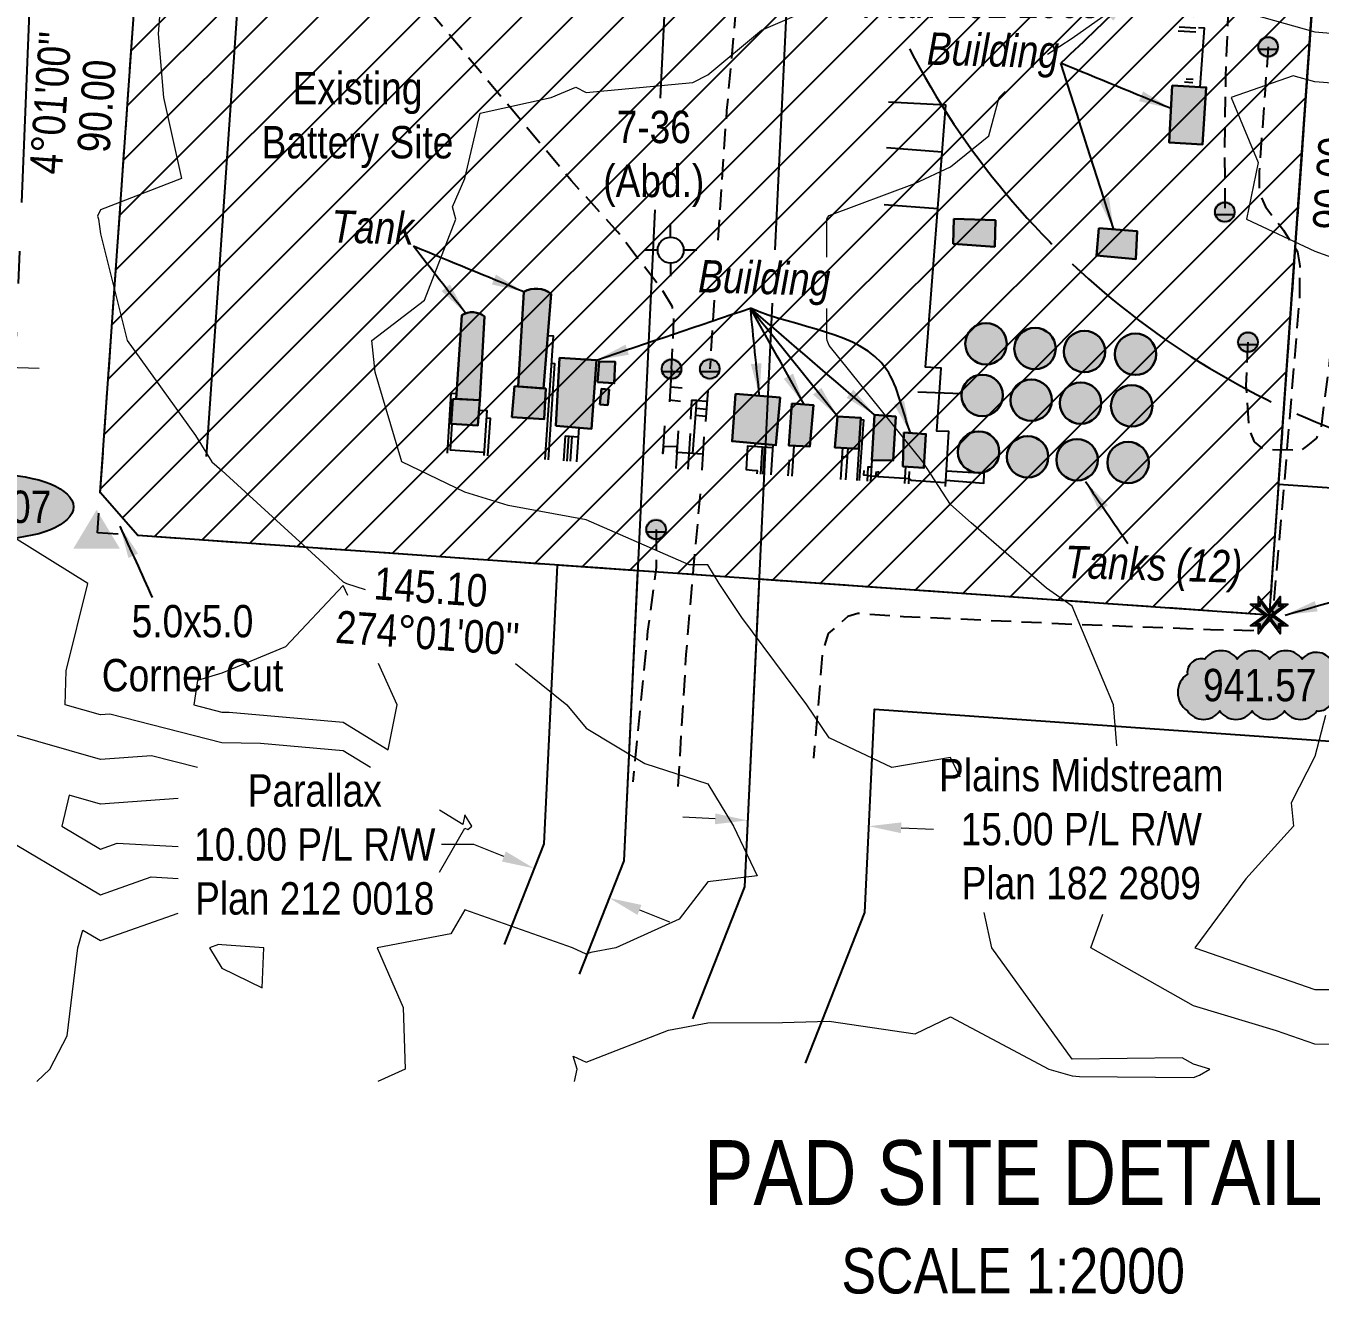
# Model space of a CAD drawing. Extents: x 302350 to 304876, y 5808283 to 5811113.
# Drawn here: x 303773.3 to 304172.9, y 5808593.2 to 5808984.8 of the extents above; entities that cross this region are included whole.
import ezdxf
from ezdxf.enums import TextEntityAlignment as Align

# ---------------------------------------------------------------- set-up
doc = ezdxf.new("R2010")
doc.units = 0
doc.header["$LTSCALE"] = 5
doc.header["$PDMODE"] = 34
doc.header["$PDSIZE"] = 0.03
for name, pattern in [('foc-ACCESSROAD', [3.75, 2.5, -1.25]), ('foc-BUFFER', [16.75, 15, -1.75]), ('foc-QUARTERLINE', [33, 25, -3, 2, -3]), ('UG_PIPE', [1.875, 1.25, -0.625])]:
    doc.linetypes.add(name, pattern=pattern)
doc.layers.get('Defpoints').update_dxf_attribs({"color": 9})
for name, color, linetype, true_color in [('AS-PIPE-AG', 7, 'Continuous', 0x7d00fa), ('AS-STRUCTURE-H', 7, 'Continuous', 0xa8a8a8), ('AS-STRUCTURE-T', 7, 'Continuous', 0x454545), ('P-PROPOSED-EXISTING-H', 7, 'Continuous', 0xffeebd)]:
    doc.layers.add(name, color=color, linetype=linetype, true_color=true_color)
for name, color, linetype in [('AS-PIPE-UG', 44, 'UG_PIPE'), ('AS-SYMBOL', 7, 'Continuous'), ('AUX-BUFFER', 7, 'foc-BUFFER'), ('C-RW', 13, 'Continuous'), ('C-WS', 13, 'foc-ACCESSROAD'), ('C-WS-S', 8, 'Continuous'), ('DETAIL-T', 7, 'Continuous'), ('F-RW', 190, 'Continuous'), ('F-WS-S', 8, 'Continuous'), ('L-AREAREQUIRED', 7, 'Continuous'), ('L-BD', 7, 'Continuous'), ('L-MON', 1, 'Continuous'), ('L-MON-T', 1, 'Continuous'), ('L-QSEC', 8, 'foc-QUARTERLINE'), ('L-TITLEDB-T', 4, 'Continuous'), ('P-ELEVATION', 7, 'Continuous'), ('P-PROPOSED', 10, 'Continuous')]:
    doc.layers.add(name, color=color, linetype=linetype)
for name, color, linetype, lineweight, true_color in [('AS-STRUCTURE', 7, 'Continuous', 30, 0x595959), ('C-TOPO-MAJR', 7, 'Continuous', 15, 0xd3aa5f), ('C-TOPO-MINR', 7, 'Continuous', 13, 0xe9d5af)]:
    doc.layers.add(name, color=color, linetype=linetype, lineweight=lineweight, true_color=true_color)
doc.layers.add('C-RW-T', color=13, linetype='Continuous', lineweight=9)
doc.layers.add('F-RW-T', color=190, linetype='Continuous', lineweight=9)
doc.styles.add('80', font='ARIALN.TTF', dxfattribs={"height": 10})
doc.styles.add('80CG', font='ARIALN.TTF', dxfattribs={"height": 10})
doc.styles.add('80L', font='ARIALN.TTF', dxfattribs={"height": 10})
doc.dimstyles.new('Compass 5 000', dxfattribs={"dimscale": 5, "dimtxt": 9, "dimasz": 2, "dimexe": 0.2, "dimexo": 0.0625, "dimgap": 0.5, "dimtad": 0, "dimtih": 1, "dimtoh": 1, "dimzin": 0, "dimdsep": 46, "dimtxsty": '80CG', "dimcen": 0.1, "dimse1": 1, "dimse2": 1, "dimclrd": 256, "dimclrt": 256, "dimaunit": 1, "dimadec": 4, "dimazin": 0, "dimtfac": 0.06, "dimtofl": 0, "dimtmove": 0, "dimatfit": 1, "dimfxl": 0.2, "dimtolj": 1, "dimtzin": 0, "dimlwd": -1, "dimarcsym": 0})

# ---------------------------------------------------------------- blocks, each defined once
blk = doc.blocks.new('STRIA')
blk.add_hatch(color=255).paths.add_polyline_path([(-0.0414550714867801, 1.521379340009161), (-1.474693147280959, -0.867350786313807), (1.391783004306489, -0.867350786313807)])
blk = doc.blocks.new('STRIAA')
blk.add_blockref('STRIA', (0, 0))
blk = doc.blocks.new('STRIB')
at = {"color": 1}
blk.add_solid([(-1.121455071486707, -0.6673507863138184), (-0.0414550714867801, 1.132649213686192), (1.038544928513147, -0.6673507863138184)], dxfattribs=at)
blk = doc.blocks.new('STRIBB')
blk.add_blockref('STRIB', (0, 0))
blk = doc.blocks.new('STRICC')
for name in ['STRIAA', 'STRIBB']:
    blk.add_blockref(name, (0, 0))
blk = doc.blocks.new('fdspike')
blk.add_blockref('STRICC', (0, 0))
blk = doc.blocks.new('TEMP')
h = blk.add_hatch(color=255)
h.dxf.hatch_style = 1
h.paths.add_polyline_path([(-5.274161e-10, 0.2514284397220763), (-0.6656854269836912, 1.152061669657268), (-0.6656854269836914, 0.6656854303339061), (-1.152061663105632, 0.6656854303339061), (-0.2514284404497629, 5.273253e-10), (-1.152061661774314, -0.665685419564579), (-0.6656854224511335, -0.6656854195645793), (-0.6656854224511335, -1.152061655686338), (-5.273251e-10, -0.2514284436956587), (0.6656854183820542, -1.152061663420681), (0.6656854183820542, -0.6656854208922597), (1.152061656810019, -0.6656854053035205), (0.2514284429676993, 5.273253e-10), (1.152061671303363, 0.6656854258011663), (0.6656854287749412, 0.6656854258011663), (0.6656854131859291, 1.15206166422904)])
h.paths.add_polyline_path([(0.5656854229146121, 0.8485281473411305), (0.5656854319800914, 0.5656854258011663), (0.8485281444547581, 0.5656854258011663), (0.0831890339399251, 0), (0.8485281399220186, -0.5656854150320215), (0.5656854183820542, -0.5656854240973189), (0.5656854183820542, -0.8485281365719859), (0, -0.08318903609469999), (-0.5656854224511337, -0.8485281320390644), (-0.5656854224511337, -0.5656854195645792), (-0.8485281349258001, -0.5656854195645794), (-0.0831890328488955, 0), (-0.8485281394583584, 0.5656854303339058), (-0.5656854269836913, 0.5656854303339061), (-0.5656854269836913, 0.8485281428085727), (0, 0.0831890306941206)], flags=16)
h = blk.add_hatch(color=1)
h.dxf.hatch_style = 1
h.paths.add_polyline_path([(0, 0.0831890306941205), (-0.5656854269836911, 0.8485281428085727), (-0.5656854269836912, 0.5656854303339061), (-0.8485281394583578, 0.5656854303339061), (-0.0831890328488953, -1e-16), (-0.8485281349258001, -0.5656854195645793), (-0.5656854224511337, -0.5656854195645793), (-0.5656854224511337, -0.848528132039064), (0, -0.08318903609469999), (0.5656854183820542, -0.8485281365719856), (0.5656854183820542, -0.5656854240973191), (0.8485281399220184, -0.5656854150320213), (0.0831890339399251, -1e-16), (0.8485281444547581, 0.5656854258011663), (0.5656854319800914, 0.5656854258011663), (0.5656854229146121, 0.8485281473411308)])
at = {"color": 1}
for p, q in [((-0.0831890328488953, 0), (0.0831890339399252, 0)), ((0, 0.0831890306941205), (0, -0.08318903609469999))]:
    blk.add_line(p, q, dxfattribs=at)
at = {"color": 255, "flags": 128}
blk.add_lwpolyline([(-0.251428440449763, 5.27325e-10), (-1.152061663105632, 0.6656854303339061), (-0.6656854269836914, 0.6656854303339061), (-0.6656854269836914, 1.152061669657268), (-5.274159999999999e-10, 0.2514284397220763), (0.6656854131859291, 1.15206166422904), (0.6656854287749412, 0.6656854258011663), (1.152061671303363, 0.6656854258011663), (0.2514284429676991, 5.27325e-10), (1.152061656810019, -0.6656854053035204), (0.6656854183820542, -0.6656854208922596), (0.6656854183820542, -1.152061663420681), (-5.27325e-10, -0.2514284436956586), (-0.6656854224511335, -1.152061655686338), (-0.6656854224511335, -0.6656854195645793), (-1.152061661774314, -0.6656854195645793)], close=True, dxfattribs=at)
at = {"color": 1, "flags": 128}
blk.add_lwpolyline([(-0.0831890328488953, 0), (-0.8485281394583578, 0.5656854303339061), (-0.5656854269836913, 0.5656854303339061), (-0.5656854269836913, 0.8485281428085727), (0, 0.0831890306941205), (0.5656854229146121, 0.8485281473411305), (0.5656854319800914, 0.5656854258011663), (0.8485281444547581, 0.5656854258011663), (0.0831890339399252, 0), (0.8485281399220184, -0.5656854150320214), (0.5656854183820542, -0.5656854240973189), (0.5656854183820542, -0.8485281365719856), (0, -0.08318903609469999), (-0.5656854224511335, -0.848528132039064), (-0.5656854224511335, -0.5656854195645792), (-0.8485281349258001, -0.5656854195645792)], close=True, dxfattribs=at)
blk = doc.blocks.new('GABD')
for p, q in [((0, 0.8077887898252811), (0, 1.615577579648743)), ((-0.8077887898243716, 0), (-1.615577579648743, 0)), ((1.615577579648743, 0), (0.8077887898243716, 0)), ((0, -0.8077887898252811), (0, -1.615577579648743))]:
    blk.add_line(p, q)
blk.add_circle((0, 0), 0.8)
blk = doc.blocks.new('RISER')
h = blk.add_hatch(color=255)
h.dxf.hatch_style = 1
edge = h.paths.add_edge_path()
edge.add_arc((0, 0), 0.7000000000000001, 0, 360)
blk.add_hatch(color=13).paths.add_polyline_path([(0.5809894393423747, -0.1498374831999172), (-0.5809055220925075, -0.1501624933266612, 0.7745966773228882)])
at = {"color": 13}
blk.add_line((-0.5809055220925075, -0.1501624933266612), (0.5809894393423747, -0.1498374831996898), dxfattribs=at)
blk.add_circle((0, 0), 0.6000000000000001, dxfattribs=at)
blk = doc.blocks.new('*D59')
at = {"layer": 'Defpoints', "color": 0, "transparency": 16777216}
for p in [(303996.0604256237, 5808737.682591785), (304033.5174317256, 5808735.887405477), (304033.6037275305, 5808737.687988778)]:
    blk.add_point(p, dxfattribs=at)
at = {"layer": 'F-RW-T', "transparency": 16777216}
for p, q in [((303986.1581864681, 5808739.961891436), (303976.1696515076, 5808740.440607785)), ((304043.5922624909, 5808737.209272428), (304053.5807974514, 5808736.73055608))]:
    blk.add_line(p, q, dxfattribs=at)
for points in [[(303986.2379725263, 5808741.626647263), (303986.0784004098, 5808738.297135609), (303996.1467214286, 5808739.483175087)], [(304043.6720485492, 5808738.874028255), (304043.5124764327, 5808735.544516602), (304033.6037275305, 5808737.687988778)]]:
    blk.add_solid(points, dxfattribs=at)
at = {"layer": 'F-RW-T', "transparency": 16777216, "insert": (304099.2015341499, 5808736.730556079), "char_height": 10, "attachment_point": 5, "style": '80CG'}
blk.add_mtext('\\A1;Plains Midstream\\P15.00 P/L R/W\\PPlan 182 2809', dxfattribs=at)
blk = doc.blocks.new('*D60')
at = {"layer": 'C-RW-T', "transparency": 16777216}
for p, q in [((303961.6560966739, 5809012.064609817), (303951.6675617134, 5809012.543326166)), ((304019.0901726973, 5809009.31199081), (304029.0787076578, 5809008.83327446))]:
    blk.add_line(p, q, dxfattribs=at)
for points in [[(303961.7358827321, 5809013.729365644), (303961.5763106157, 5809010.39985399), (303971.6446316345, 5809011.585893468)], [(304019.1699587555, 5809010.976746636), (304019.0103866391, 5809007.647234983), (304009.1016377368, 5809009.790707159)]]:
    blk.add_solid(points, dxfattribs=at)
at = {"layer": 'Defpoints', "color": 0, "transparency": 16777216}
for p in [(304009.1016377368, 5809009.790707159), (303970.1647040194, 5808980.706837951), (304007.6217101219, 5808978.911651641)]:
    blk.add_point(p, dxfattribs=at)
at = {"layer": 'C-RW-T', "transparency": 16777216, "insert": (304068.1646558161, 5809008.833274461), "char_height": 10, "attachment_point": 5, "style": '80CG'}
blk.add_mtext('\\A1;Parallax\\P15.00 P/L R/W\\PPlan 192 2005', dxfattribs=at)
blk = doc.blocks.new('*D61')
at = {"layer": 'C-RW-T', "transparency": 16777216}
for p, q in [((303911.6155616806, 5808731.995192686), (303901.6155616809, 5808731.995192686)), ((303920.9194779829, 5808728.329522018), (303911.6155616806, 5808731.995192686)), ((303962.787101343, 5808711.834004016), (303972.0910176453, 5808708.168333349))]:
    blk.add_line(p, q, dxfattribs=at)
for points in [[(303921.5304230943, 5808729.880174736), (303920.3085328715, 5808726.778869301), (303930.2233942852, 5808724.663851351)], [(303963.3980464544, 5808713.384656733), (303962.1761562317, 5808710.283351298), (303953.4831850408, 5808715.499674683)]]:
    blk.add_solid(points, dxfattribs=at)
at = {"layer": 'Defpoints', "color": 0, "transparency": 16777216}
for p in [(303929.9762044479, 5808724.036453594), (303930.2233942852, 5808724.663851351), (303953.235995203, 5808714.872276925)]:
    blk.add_point(p, dxfattribs=at)
at = {"layer": 'C-RW-T', "transparency": 16777216, "insert": (303862.5296135228, 5808731.995192686), "char_height": 10, "attachment_point": 5, "style": '80CG'}
blk.add_mtext('\\A1;Parallax\\P10.00 P/L R/W\\PPlan 212 0018', dxfattribs=at)
blk = doc.blocks.new('*D67')
at = {"layer": 'C-RW-T', "transparency": 16777216}
for p, q in [((303709.9973094772, 5808881.794208921), (303700.0055006103, 5808882.198876151)), ((303767.438826711, 5808879.467833389), (303777.4306355779, 5808879.063166158))]:
    blk.add_line(p, q, dxfattribs=at)
for points in [[(303710.0647540155, 5808883.459510399), (303709.9298649388, 5808880.128907443), (303719.9891183442, 5808881.389541691)], [(303767.5062712494, 5808881.133134867), (303767.3713821726, 5808877.802531911), (303757.4470178441, 5808879.872500619)]]:
    blk.add_solid(points, dxfattribs=at)
at = {"layer": 'Defpoints', "color": 0, "transparency": 16777216}
for p in [(303719.9891183442, 5808881.389541691), (303719.8206005386, 5808877.228597641), (303757.2785000385, 5808875.711556568)]:
    blk.add_point(p, dxfattribs=at)
at = {"layer": 'C-RW-T', "transparency": 16777216, "insert": (303659.132376463, 5808882.198876151), "char_height": 10, "attachment_point": 5, "style": '80CG'}
blk.add_mtext('\\A1;840586 Alberta\\P15.00 P/L R/W\\PPlan 092 2274', dxfattribs=at)
blk = doc.blocks.new('we')
at = {"layer": 'P-ELEVATION'}
h = blk.add_hatch(color=111, dxfattribs=at)
h.dxf.hatch_style = 1
edge = h.paths.add_edge_path()
edge.add_ellipse((0, 0), major_axis=(-24.375, 0), ratio=0.4102564102564102, start_angle=0, end_angle=360)
at = {"layer": 'P-ELEVATION', "color": 7, "flags": 128}
blk.add_lwpolyline([(0, 0, 12.5, 0, 0), (-12.42052458118451, -6.430406050246802, 0, 0, 0)], format="xyseb", dxfattribs=at)
at = {"layer": 'P-ELEVATION', "color": 7}
blk.add_ellipse((0, 0), major_axis=(-24.375, 0), ratio=0.4102564102564102, dxfattribs=at)
at = {"layer": 'P-ELEVATION', "style": '80'}
blk.add_attdef('ELEVATION', text='', height=10, dxfattribs=at).set_placement((0, 0), align=Align.MIDDLE_CENTER)
blk = doc.blocks.new('wa')
at = {"layer": 'P-ELEVATION'}
h = blk.add_hatch(color=111, dxfattribs=at)
h.dxf.hatch_style = 1
edge = h.paths.add_edge_path()
edge.add_arc((-17.35, -4.498962302481988), 6.103872947518012, 215.000000049745, 324.9999999502549)
edge.add_arc((-7.350000000000001, -4.498962302481988), 6.103872947518012, 215.000000049745, 324.9999999502549)
edge.add_arc((2.649999999999997, -4.49896230248199), 6.103872947518009, 215.000000049745, 324.9999999502549)
edge.add_arc((12.65, -4.498962302481988), 6.103872947518014, 215.000000049745, 324.9999999502549)
edge.add_arc((18.14445002031546, -3.704512282166537), 4.323851935097695, 263.4336304121956, 373.4336303127054)
edge.add_arc((18.84896230248199, 2.299999999999989), 6.103872947518012, 305.0000000497451, 414.999999950255)
edge.add_arc((17.45492736117374, 4.39403494130825), 5.692659225855938, 30.69553108923699, 140.6955309897469)
edge.add_arc((8.050000000000013, 4.498962302481985), 6.103872947518018, 35.00000004974505, 144.9999999502549)
edge.add_arc((-1.949999999999989, 4.498962302481991), 6.103872947518007, 35.00000004974505, 144.9999999502549)
edge.add_arc((-11.94999999999999, 4.498962302481985), 6.103872947518018, 35.00000004974505, 144.9999999502549)
edge.add_arc((-18.03952265914172, 3.809439643340282), 4.329879412592375, 75.42607878984404, 185.4260786903539)
edge.add_arc((-18.35881702482946, -2.29999999999999), 6.958415160170545, 125.000000049745, 234.9999999502549)
at = {"color": 240, "flags": 128}
blk.add_lwpolyline([(-22.35, -8, 0.52056705), (-12.35, -8, 0.52056705), (-2.350000000000001, -8, 0.52056705), (7.649999999999995, -8, 0.52056705), (17.65, -8, 0.52056705), (22.35, -2.70000000000001, 0.52056705), (22.35, 7.29999999999999, 0.52056705), (13.05000000000002, 8, 0.52056705), (3.050000000000008, 8, 0.52056705), (-6.949999999999985, 8, 0.52056705), (-16.95, 8, 0.52056705), (-22.35, 3.40000000000002, 0.52056705)], format="xyb", close=True, dxfattribs=at)
at = {"layer": 'P-ELEVATION', "color": 240, "flags": 128}
blk.add_lwpolyline([(0, 0, 12.5, 0, 0), (-12.42052458118451, -6.430406050246802, 0, 0, 0)], format="xyseb", dxfattribs=at)
at = {"layer": 'P-ELEVATION', "color": 240, "style": '80'}
blk.add_attdef('ELEVATION', text='', height=10, dxfattribs=at).set_placement((0, 0), align=Align.MIDDLE_CENTER)
blk = doc.blocks.new('*U42')
at = {"layer": 'DETAIL-T', "color": 3, "insert": (0, 0), "char_height": 20, "width": 217.1081402579545, "attachment_point": 5, "style": '80CG'}
blk.add_mtext('PAD SITE DETAIL\\P{\\H0.7x;SCALE 1:2000}', dxfattribs=at)

msp = doc.modelspace()

# ---------------------------------------------------------------- hatches: boundary and pattern name
at = {"layer": 'AS-STRUCTURE-H'}
h = msp.add_hatch(color=256, dxfattribs=at)
h.dxf.hatch_style = 1
h.paths.add_polyline_path([(304127.2491656575, 5808966.342253221), (304137.7589395809, 5808965.775652225), (304136.6250999981, 5808948.210798431), (304126.376978832, 5808948.777399428)])
h = msp.add_hatch(color=256, dxfattribs=at)
h.dxf.hatch_style = 1
h.paths.add_polyline_path([(304059.8637752636, 5808925.201561665), (304059.673359707, 5808917.507358185), (304072.4587097605, 5808916.610147853), (304072.6763369409, 5808924.793746891)])
h = msp.add_hatch(color=256, dxfattribs=at)
h.dxf.hatch_style = 1
h.paths.add_polyline_path([(304104.6058867438, 5808922.288570965), (304116.4811938984, 5808921.363014547), (304115.9909404707, 5808912.760845075), (304103.8434841771, 5808913.843886705)])
h = msp.add_hatch(color=256, dxfattribs=at)
h.dxf.hatch_style = 1
edge = h.paths.add_edge_path()
edge.add_line((303925.3534884034, 5808873.490195628), (303927.0898242106, 5808902.661527994))
edge.add_arc((303930.8233796958, 5808896.19729863), 7.464964690354714, 51.23976544376171, 120.0095113338605, ccw=False)
edge.add_line((303935.4969161709, 5808902.018274033), (303933.1809299254, 5808872.86190569))
edge.add_line((303933.1809299252, 5808872.86190569), (303925.3534884034, 5808873.490195628))
h = msp.add_hatch(color=256, dxfattribs=at)
h.dxf.hatch_style = 1
edge = h.paths.add_edge_path()
edge.add_line((303906.1951835243, 5808869.60040608), (303913.5337139692, 5808869.256057538))
edge.add_line((303913.5337139692, 5808869.256057538), (303914.9736596386, 5808895.039379357))
edge.add_arc((303911.1230929027, 5808890.17503118), 6.20392999759111, 51.6352341390035, 120.7407732269066)
edge.add_line((303907.9519250332, 5808895.507239139), (303906.1951835243, 5808869.60040608))
h = msp.add_hatch(color=256, dxfattribs=at)
h.dxf.hatch_style = 1
edge = h.paths.add_edge_path()
edge.add_arc((304069.7866895602, 5808886.644240606), 6.394790515421275, 0, 360)
h = msp.add_hatch(color=256, dxfattribs=at)
h.dxf.hatch_style = 1
edge = h.paths.add_edge_path()
edge.add_arc((304084.9156777069, 5808885.155210966), 6.394790515421275, 0, 360)
h = msp.add_hatch(color=256, dxfattribs=at)
h.dxf.hatch_style = 1
edge = h.paths.add_edge_path()
edge.add_arc((304100.1805923553, 5808884.243840956), 6.394790515421275, 0, 360)
h = msp.add_hatch(color=256, dxfattribs=at)
h.dxf.hatch_style = 1
edge = h.paths.add_edge_path()
edge.add_arc((304115.9311045128, 5808883.401451481), 6.394790515421275, 0, 360)
h = msp.add_hatch(color=256, dxfattribs=at)
h.dxf.hatch_style = 1
h.paths.add_polyline_path([(303937.0022750298, 5808861.312923526), (303948.0191821424, 5808860.422334114), (303949.5061312027, 5808881.609347697), (303938.1068629397, 5808882.256682924)])
h = msp.add_hatch(color=256, dxfattribs=at)
h.dxf.hatch_style = 1
h.paths.add_polyline_path([(303949.8667427966, 5808874.77468748), (303954.9675237865, 5808874.443311802), (303955.324581746, 5808881.019729419), (303950.2881088605, 5808881.167058561)])
h = msp.add_hatch(color=256, dxfattribs=at)
h.dxf.hatch_style = 1
edge = h.paths.add_edge_path()
edge.add_arc((304068.5952350405, 5808870.705762663), 6.394790515421275, 0, 360)
h = msp.add_hatch(color=256, dxfattribs=at)
h.dxf.hatch_style = 1
h.paths.add_polyline_path([(303924.1737384511, 5808873.584891325), (303933.8592996087, 5808872.80745458), (303933.3574310624, 5808863.396864612), (303923.3958709954, 5808864.023820239)])
h = msp.add_hatch(color=256, dxfattribs=at)
h.dxf.hatch_style = 1
h.paths.add_polyline_path([(303950.5602772521, 5808867.916074335), (303952.979150384, 5808867.691934379), (303953.3956494536, 5808872.51102809), (303951.0408568982, 5808872.687146326)])
h = msp.add_hatch(color=256, dxfattribs=at)
h.dxf.hatch_style = 1
edge = h.paths.add_edge_path()
edge.add_arc((304083.7242231872, 5808869.216733024), 6.394790515421275, 0, 360)
h = msp.add_hatch(color=256, dxfattribs=at)
h.dxf.hatch_style = 1
edge = h.paths.add_edge_path()
edge.add_arc((304098.9891378357, 5808868.305363013), 6.394790515421275, 0, 360)
h = msp.add_hatch(color=256, dxfattribs=at)
h.dxf.hatch_style = 1
edge = h.paths.add_edge_path()
edge.add_arc((304114.7396499928, 5808867.462973534), 6.394790515421275, 0, 360)
h = msp.add_hatch(color=256, dxfattribs=at)
h.dxf.hatch_style = 1
h.paths.add_polyline_path([(303905.1145791385, 5808869.651111674), (303913.5337139692, 5808869.256057538), (303912.9012822766, 5808861.434105066), (303904.593450041, 5808861.884956436)])
h = msp.add_hatch(color=256, dxfattribs=at)
h.dxf.hatch_style = 1
h.paths.add_polyline_path([(303992.378998281, 5808871.208970364), (303991.3934242065, 5808856.561856867), (304004.9344150514, 5808855.319850792), (304006.2199421607, 5808870.009790856)])
h = msp.add_hatch(color=256, dxfattribs=at)
h.dxf.hatch_style = 1
h.paths.add_polyline_path([(304009.8056576066, 5808868.178496212), (304008.8922091414, 5808855.253712886), (304015.3543610039, 5808854.878521509), (304016.5073671777, 5808867.688583815)])
h = msp.add_hatch(color=256, dxfattribs=at)
h.dxf.hatch_style = 1
h.paths.add_polyline_path([(304023.920988099, 5808864.188674896), (304031.1112565409, 5808863.81927571), (304030.5061022795, 5808854.1768288), (304023.1478259177, 5808854.596593308)])
h = msp.add_hatch(color=256, dxfattribs=at)
h.dxf.hatch_style = 1
h.paths.add_polyline_path([(304035.350264827, 5808864.693254901), (304034.5171679757, 5808850.745000395), (304041.1030389488, 5808850.556941331), (304041.9094835448, 5808864.151382099)])
h = msp.add_hatch(color=256, dxfattribs=at)
h.dxf.hatch_style = 1
h.paths.add_polyline_path([(304044.4491308779, 5808859.201099726), (304044.1052509775, 5808848.76131767), (304050.5960622403, 5808848.331697523), (304051.1978602916, 5808858.771479579)])
h = msp.add_hatch(color=256, dxfattribs=at)
h.dxf.hatch_style = 1
edge = h.paths.add_edge_path()
edge.add_arc((304067.4954346653, 5808853.210076537), 6.394790515421275, 0, 360)
h = msp.add_hatch(color=256, dxfattribs=at)
h.dxf.hatch_style = 1
edge = h.paths.add_edge_path()
edge.add_arc((304082.624422812, 5808851.721046898), 6.394790515421275, 0, 360)
h = msp.add_hatch(color=256, dxfattribs=at)
h.dxf.hatch_style = 1
edge = h.paths.add_edge_path()
edge.add_arc((304097.8893374602, 5808850.809676887), 6.394790515421275, 0, 360)
h = msp.add_hatch(color=256, dxfattribs=at)
h.dxf.hatch_style = 1
edge = h.paths.add_edge_path()
edge.add_arc((304113.6398496175, 5808849.967287412), 6.394790515421275, 0, 360)
at = {"layer": 'P-PROPOSED-EXISTING-H'}
h = msp.add_hatch(dxfattribs=at)
h.set_pattern_fill('ANSI31', color=256, scale=3.499769279999997, style=0)
h.set_pattern_definition([(45, (3999.759516269401, 656.62051706546), (-7.857206124762437, 7.857206124762439), [])])
h.paths.add_polyline_path([(304420.5944032288, 5809162.737602441), (304409.9146078994, 5809010.672220184), (304173.0137992119, 5809027.310143382), (304157.2515561864, 5808802.877798308), (303807.8852056899, 5808827.414356614), (303796.2924222429, 5808840.758500398), (303811.1789850997, 5809052.722381853), (303776.9571355027, 5809055.125837163), (303783.0682281877, 5809207.51208671)])

# ---------------------------------------------------------------- linework, layer by layer
at = {"layer": 'AS-PIPE-AG'}
for p, q in [((303980.1782813464, 5808864.572389347), (303983.2914920354, 5808864.314960176)), ((303980.3368324439, 5808866.719791463), (303983.4689300466, 5808866.460800543)), ((303939.8347352256, 5808858.176167134), (303939.3211830257, 5808850.494146626)), ((303939.8347352256, 5808858.176167134), (303943.901080928, 5808857.904327093)), ((303940.8878792332, 5808858.105763207), (303940.3743270333, 5808850.423742697)), ((303941.9349685616, 5808858.03576404), (303941.4214163622, 5808850.353743527)), ((304025.3043981675, 5808851.859115285), (304026.9145098577, 5808851.751477405))]:
    msp.add_line(p, q, dxfattribs=at)
at = {"layer": 'AS-PIPE-AG', "flags": 128}
for points in [[(303829.113316398, 5808851.848677572), (303838.882079754, 5808993.082774647)], [(304129.3875155772, 5808984.44881051), (304134.6035065102, 5808984.14775181)], [(304135.9182082534, 5808965.874889394), (304137.2485653458, 5808984.121222026), (304135.3594673417, 5808984.230257761)], [(304129.1446181106, 5808983.279598906), (304134.5354390456, 5808982.968449299)], [(304131.5798609919, 5808968.463576218), (304133.6912070831, 5808968.341712678)], [(304131.0383101989, 5808967.477718635), (304133.6326957477, 5808967.327974826)], [(304057.2211908839, 5808842.612390999), (304058.3348077714, 5808859.576068322), (304054.5533298659, 5808859.635585313), (304055.9809680716, 5808879.13683314), (304051.1298476849, 5808879.444422875), (304057.4036898479, 5808960.28227623), (304039.7040258787, 5808961.2608713)], [(304039.027634417, 5808947.279414171), (304056.290554593, 5808945.939635445)], [(304038.2922460495, 5808929.684743966), (304054.9288014864, 5808928.393577531)], [(303934.4805092914, 5808889.222544604), (303936.1621202662, 5808889.12507151), (303933.6051424829, 5808850.876270728)], [(303935.592481189, 5808880.60406999), (303936.589477662, 5808880.530503177), (303934.6025992691, 5808850.809589557)], [(303972.6762992115, 5808878.825143386), (303972.0003220073, 5808868.74412591)], [(303972.3090831283, 5808873.348757898), (303975.9502355845, 5808873.08274404)], [(303983.9341818632, 5808872.087307061), (303983.1569066797, 5808862.6873569)], [(304048.7067463865, 5808871.771160388), (304062.2237089017, 5808871.250740088)], [(303906.3037420119, 5808871.201328357), (303904.5855976805, 5808871.253757365), (303903.3930418606, 5808852.895985556)], [(303972.042769569, 5808869.377157033), (303975.4027127121, 5808868.900470503)], [(303980.5148455887, 5808869.130785825), (303978.8779200107, 5808869.17438765), (303978.4880896483, 5808863.354421221)], [(303979.3074313136, 5808852.777673157), (303980.5148455887, 5808869.130785825), (303983.6727843602, 5808868.926105525)], [(303913.284375539, 5808866.172225133), (303915.6622420395, 5808865.989368943), (303914.7362401246, 5808852.13767927)], [(303915.5125845413, 5808863.750702708), (303916.6672623888, 5808863.663332115), (303915.8915954237, 5808852.060442398)], [(303904.8022863751, 5808861.873623258), (303904.2807913026, 5808853.918621852), (303914.8082501819, 5808853.214848716)], [(303944.0906430833, 5808860.739911022), (303943.3875287286, 5808850.222306579)], [(303982.3170835872, 5808852.576474326), (303974.303420104, 5808853.112197248), (303974.4145031038, 5808854.7738431), (303970.1530739413, 5808854.967257866), (303970.0172626039, 5808852.785393114), (303970.1530739413, 5808854.967257866), (303970.6244733665, 5808861.281734806)], [(304031.074074892, 5808863.226828299), (304031.9196260218, 5808863.199377644), (304030.6620564341, 5808844.387900697)], [(303974.7461788256, 5808859.735246637), (303973.9735361226, 5808848.177595643)], [(303978.4439653594, 5808858.910714931), (303977.709746154, 5808847.927825564)], [(303982.6717204709, 5808857.881344631), (303981.9871996059, 5808847.641872713)], [(304003.8608059035, 5808854.491197206), (303996.1605748981, 5808855.04416034), (303995.7461158776, 5808847.86420536), (303997.5272960846, 5808847.607939382)], [(304000.6889687745, 5808854.718970762), (304000.1347534653, 5808846.428687172)], [(304001.4265722911, 5808854.666002539), (304000.8726004723, 5808846.379361227)], [(304003.9224077275, 5808855.412674072), (304003.3076376499, 5808846.216576098)], [(304010.4694662373, 5808855.162137623), (304009.8422411445, 5808845.779730085)], [(304025.4785134426, 5808854.463635556), (304024.8309980683, 5808844.777713878)], [(304027.0896764704, 5808854.371724213), (304026.4411097586, 5808844.670075999)], [(304030.5061022795, 5808854.1768288), (304029.8553062358, 5808844.441832903)], [(304008.9524234955, 5808850.800329182), (304008.6222427525, 5808845.861288428)], [(304034.3677280919, 5808848.50958936), (304033.3361275779, 5808848.543495658), (304033.0476596614, 5808844.228420286)], [(304034.5171679757, 5808850.745000395), (304034.0769269723, 5808844.159612544)], [(304044.9120487166, 5808848.707916558), (304044.5611344124, 5808843.458730818)], [(303997.5272960846, 5808847.607939382), (303999.1250295652, 5808847.471049285), (303999.0360568877, 5808846.502136344)], [(304033.1658069288, 5808845.995737671), (304032.0087301049, 5808846.106480456), (304032.1907386845, 5808847.561719346)], [(304033.1658069288, 5808845.995737671), (304036.5028103447, 5808845.668840352), (304036.5899566382, 5808847.323865264)], [(304035.8346284355, 5808847.236759624), (304035.6888441304, 5808845.748577568)], [(304036.5028103447, 5808845.668840352), (304044.6723724231, 5808845.122695419), (304045.9297574025, 5808845.038637739), (304046.5191226988, 5808844.513173559), (304057.2995132229, 5808843.805471765)], [(304046.0765471941, 5808847.234407108), (304045.8185193916, 5808843.374673138)], [(304057.3489529897, 5808844.558585571), (304069.1454231383, 5808843.56198001), (304069.2039593878, 5808846.575184519), (304057.5316393527, 5808847.341438942)]]:
    msp.add_lwpolyline(points, dxfattribs=at)
at = {"layer": 'AS-PIPE-UG', "flags": 128}
for points in [[(303757.0837992115, 5809172.322643384), (303756.3137992115, 5809158.155143384), (303756.888799212, 5809151.580143383), (303758.6262992119, 5809146.660143376), (303767.7162992115, 5809138.667643378), (303776.528799212, 5809134.675143376), (303792.4137992115, 5809128.660143384), (303815.5987992117, 5809119.497643383), (303837.6437992115, 5809110.790143375), (303861.5887992116, 5809099.740143382), (303916.488799212, 5809073.802643382), (303953.8337992117, 5809054.710143385), (303964.6537992116, 5809048.640143378), (303985.6462992121, 5809036.907643384), (303989.4587992117, 5809032.670143384), (303994.648799212, 5809019.480143378), (303995.2187992121, 5809016.297643385), (303993.7012992117, 5809002.500143385), (303989.6762992116, 5808958.640143384), (303986.8262992117, 5808916.650143384), (303986.8087992117, 5808916.657643382), (303986.748486476, 5808915.666547793)], [(304137.561299212, 5809063.745143383), (304143.5787992117, 5809062.597643384), (304150.2187992117, 5809061.795143379), (304151.3237992121, 5809059.860143383), (304150.851299212, 5809050.340143383), (304150.0212992116, 5809038.390143384), (304148.8187992121, 5809019.382643386), (304144.6437992115, 5808995.187643382), (304143.7712992117, 5808969.187643376), (304143.4087992116, 5808946.875143384), (304143.5637992119, 5808927.305143385)], [(303972.6787992116, 5808878.855143383), (303973.4337992116, 5808894.062643378), (303972.9762992117, 5808898.022643383), (303969.9512992119, 5808903.040143376), (303956.0237992117, 5808921.212643384), (303941.7787992115, 5808936.950143378), (303915.9387992117, 5808967.845143377), (303896.3862992116, 5808991.297643386), (303892.9112992117, 5808996.287643377), (303889.711299212, 5809001.480143377), (303889.5362992119, 5809004.355143379), (303890.2184646828, 5809008.603993279)], [(304156.8862992116, 5808978.297643377), (304155.8387992119, 5808963.570143377), (304154.1212992116, 5808939.822643379), (304154.0937992116, 5808933.535143383), (304156.0912992117, 5808928.892643377), (304161.583799212, 5808921.747643378), (304165.9262992116, 5808915.022643378), (304166.6437992115, 5808910.672643378), (304166.5537992119, 5808900.617643384), (304162.2362992119, 5808848.352643386), (304158.233799212, 5808802.492643379), (304157.3212992116, 5808801.065143386), (304154.521299212, 5808798.335143385), (304151.4787992116, 5808798.055143385), (304139.0887992118, 5808798.360143377), (304096.4062992116, 5808800.007643385), (304044.3062992119, 5808802.360143377), (304030.171299212, 5808803.365143383), (304027.0762992115, 5808802.392643386), (304021.0612992118, 5808797.212643385), (304019.3312992116, 5808791.580143376), (304016.531299212, 5808758.700143378)], [(304150.6212992115, 5808887.110143386), (304150.0162992117, 5808873.785143387), (304150.9137992117, 5808860.280143383), (304152.5312992117, 5808856.395143383), (304154.8412992116, 5808854.477643378), (304157.0887992116, 5808854.057643378), (304167.3362992115, 5808853.852643377), (304169.1887992116, 5808855.240143382), (304171.9037992116, 5808857.457643384), (304173.311299212, 5808860.697643382), (304175.793799212, 5808880.482643378), (304179.7375837051, 5808920.391632314)], [(303985.7991737487, 5808900.06686322), (303984.5087992116, 5808878.862643378)], [(303981.5162992121, 5808840.317643384), (303979.3737992115, 5808817.147643377), (303977.1312992116, 5808790.655143378), (303974.6137992116, 5808749.485143381)], [(303967.9337992116, 5808829.317643384), (303967.928799212, 5808817.592643385), (303965.2887992117, 5808797.877643378), (303960.733799212, 5808751.407643385)]]:
    msp.add_lwpolyline(points, dxfattribs=at)
at = {"layer": 'AS-STRUCTURE', "flags": 128}
for points in [[(304127.2491656575, 5808966.342253221), (304137.7589395809, 5808965.775652225), (304136.6250999981, 5808948.210798431), (304126.376978832, 5808948.777399428)], [(304059.8637752636, 5808925.201561665), (304059.673359707, 5808917.507358185), (304072.4587097605, 5808916.610147853), (304072.6763369409, 5808924.793746891)], [(304104.6058867438, 5808922.288570965), (304116.4811938984, 5808921.363014547), (304115.9909404707, 5808912.760845075), (304103.8434841771, 5808913.843886705)], [(303937.0022750298, 5808861.312923526), (303948.0191821424, 5808860.422334114), (303949.5061312027, 5808881.609347697), (303938.1068629397, 5808882.256682924)], [(303949.8667427966, 5808874.77468748), (303954.9675237865, 5808874.443311802), (303955.324581746, 5808881.019729419), (303950.2881088605, 5808881.167058561)], [(303924.1737384511, 5808873.584891325), (303933.8592996087, 5808872.80745458), (303933.3574310624, 5808863.396864612), (303923.3958709954, 5808864.023820239)], [(303950.5602772521, 5808867.916074335), (303952.979150384, 5808867.691934379), (303953.3956494536, 5808872.51102809), (303951.0408568982, 5808872.687146326)], [(303905.1145791385, 5808869.651111674), (303913.5337139692, 5808869.256057538), (303912.9012822766, 5808861.434105066), (303904.593450041, 5808861.884956436)], [(303992.378998281, 5808871.208970364), (303991.3934242065, 5808856.561856867), (304004.9344150514, 5808855.319850792), (304006.2199421607, 5808870.009790856)], [(304009.8056576066, 5808868.178496212), (304008.8922091414, 5808855.253712886), (304015.3543610039, 5808854.878521509), (304016.5073671777, 5808867.688583815)], [(304023.920988099, 5808864.188674896), (304031.1112565409, 5808863.81927571), (304030.5061022795, 5808854.1768288), (304023.1478259177, 5808854.596593308)], [(304035.350264827, 5808864.693254901), (304034.5171679757, 5808850.745000395), (304041.1030389488, 5808850.556941331), (304041.9094835448, 5808864.151382099)], [(304044.4491308779, 5808859.201099726), (304044.1052509775, 5808848.76131767), (304050.5960622403, 5808848.331697523), (304051.1978602916, 5808858.771479579)]]:
    msp.add_lwpolyline(points, close=True, dxfattribs=at)
for points in [[(303925.3534884034, 5808873.490195628), (303927.0898242106, 5808902.661527994, -0.3094070576050758), (303935.4969161709, 5808902.018274033), (303933.1809299252, 5808872.86190569)], [(303906.1951835243, 5808869.60040608), (303913.5337139692, 5808869.256057538), (303914.9736596389, 5808895.039379357, 0.311013226191901), (303907.9519250332, 5808895.507239139)]]:
    msp.add_lwpolyline(points, format="xyb", close=True, dxfattribs=at)
at = {"layer": 'AS-STRUCTURE'}
for centre in [(304069.7866895602, 5808886.644240606), (304084.9156777069, 5808885.155210966), (304100.1805923553, 5808884.243840956), (304115.9311045128, 5808883.401451481), (304068.5952350405, 5808870.705762663), (304083.7242231872, 5808869.216733024), (304098.9891378357, 5808868.305363013), (304114.7396499928, 5808867.462973534), (304067.4954346653, 5808853.210076537), (304082.624422812, 5808851.721046898), (304097.8893374602, 5808850.809676887), (304113.6398496175, 5808849.967287412)]:
    msp.add_circle(centre, 6.394790515421275, dxfattribs=at)
at = {"layer": 'C-RW', "flags": 128}
for points in [[(304250.2058431264, 5809611.60816851), (304197.628399408, 5808840.655600613), (304160.0845923566, 5808843.216279975), (304214.2223339283, 5809614.062172834)], [(303824.7792358758, 5809098.863241037), (303752.6510606703, 5809196.562531807), (303784.1417788423, 5809217.045406179), (303881.155044142, 5809085.659708843), (304012.2915541685, 5809076.349102413), (304004.5905886294, 5808915.666552193)], [(303969.2921529576, 5808962.500844282), (303973.0712399823, 5809041.352429526), (303861.4500546771, 5809049.191764133), (303851.7460685025, 5809062.336039088)], [(303944.2272750241, 5808692.007053575), (303958.0041805659, 5808726.974509103), (303967.6359169154, 5808927.943069718)], [(304003.7982587579, 5808899.134393501), (303995.1646366519, 5808718.991733382), (303979.1169611572, 5808678.260788566)], [(303944.2272750241, 5808692.007053575), (303958.0041805659, 5808726.974509103), (303962.2981712607, 5808816.569686742), (303937.3208383278, 5808818.323884835), (303933.2305431754, 5808732.296359587), (303920.9674842686, 5808701.171230244)]]:
    msp.add_lwpolyline(points, dxfattribs=at)
at = {"layer": 'C-TOPO-MAJR', "linetype": 'Continuous', "lineweight": 15, "flags": 128}
for points, elevation in [([(304206.7866750645, 5808964.711570569), (304171.3379352824, 5808967.482916318), (304164.6128914995, 5808969.385354131), (304145.4444760777, 5808962.660310349), (304153.8408405697, 5808942.657405064), (304150.2211751137, 5808925.160310349), (304171.3379352824, 5808915.28088122), (304186.7802429744, 5808909.718002657)], 2355.000000003939), ([(304174.6405075827, 5808771.857738049), (304171.3379352824, 5808759.212941927), (304164.0428046411, 5808744.955440994), (304164.6671055688, 5808737.660310354), (304150.0297559529, 5808721.468489684), (304134.2032434331, 5808700.160310354), (304171.3379352824, 5808687.32179911), (304184.2340620428, 5808687.264183591)], 2355.000000003939), ([(303826.3633441764, 5808755.769300763), (303812.0754157198, 5808759.422829912), (303796.3379352815, 5808758.282687975), (303767.3807475362, 5808766.617498093), (303760.5108383818, 5808737.660310354), (303796.3379352815, 5808716.494428401), (303811.9841576924, 5808722.014087939), (303820.3544519606, 5808721.577977258)], 2350.00000000393)]:
    msp.add_lwpolyline(points, dxfattribs=dict(at, elevation=elevation))
at = {"layer": 'C-TOPO-MINR', "linetype": 'Continuous', "lineweight": 13, "flags": 128}
for points, elevation in [([(303815.0248852111, 5808993.052482594), (303814.2049473714, 5808982.293298265), (303815.818120222, 5808962.660310349), (303821.3404785165, 5808937.657767118), (303796.3379352815, 5808928.04411317), (303795.4409580618, 5808926.057287572), (303795.6992225853, 5808925.160310349), (303796.3379352815, 5808920.586594792), (303804.6437204058, 5808887.660310354), (303825.681000975, 5808858.317244655), (303830.725121911, 5808850.160310354), (303833.8379352816, 5808847.51846638), (303865.1165612359, 5808818.881684398), (303871.3379352819, 5808813.119551525), (303872.3533007302, 5808812.660310353), (303878.0740705425, 5808810.779423716)], 2352.000000003934), ([(304061.7654826543, 5808752.783784413), (304058.8379352822, 5808758.890149063), (304040.6917018993, 5808755.806543736), (304021.3379352819, 5808764.992824576), (304014.4430922722, 5808775.160310349), (303994.3780587388, 5808802.120186897), (303987.4043079901, 5808812.660310353), (303983.8379352818, 5808818.343557395), (303978.118731709, 5808818.379513924), (303946.3379352821, 5808832.250285184), (303922.2830807882, 5808836.715164843), (303908.8379352817, 5808840.842534157), (303889.4082739493, 5808850.160310354), (303881.1269480204, 5808877.87129761), (303880.1326420055, 5808887.660310354), (303896.4240355085, 5808900.074210126), (303906.0334572439, 5808925.160310349), (303905.0865045302, 5808928.911741099), (303908.8379352817, 5808937.669852332), (303913.61480785, 5808957.883437784), (303935.4899027175, 5808962.660310349), (303943.0852908556, 5808965.91295478), (303946.3379352821, 5808964.224277489), (303979.2187299838, 5808967.279515651), (303983.8379352818, 5808969.661802486), (304000.4923797263, 5808983.505865908), (304021.3379352819, 5808992.376783422)], 2353.000000003935), ([(304088.7178151961, 5808976.101504272), (304096.337935282, 5808981.021721669), (304107.5655583551, 5808988.932687281), (304133.837935282, 5808987.658536047), (304143.0927513941, 5808990.905494242), (304171.3379352824, 5808982.915255404), (304190.0455306501, 5808981.452714982), (304208.8379352822, 5808978.337556469), (304230.3405390114, 5808978.657706624), (304246.3379352823, 5808976.768132189), (304267.6284970803, 5808978.869748556), (304283.8379352826, 5808972.404717569), (304308.6538004832, 5808973.678632621)], 2354.000000003939), ([(304020.5818196406, 5808913.346372879), (304020.5818196406, 5808925.160310349), (304020.8233901331, 5808925.674855502), (304021.3379352819, 5808926.221704732), (304047.832891146, 5808936.165354486), (304058.8379352822, 5808941.297514492), (304070.6677530172, 5808950.830492617), (304073.8379352819, 5808962.660310349), (304075.7120835232, 5808964.503821174)], 2354.000000003939), ([(304110.1748658236, 5808762.492534894), (304109.1352691707, 5808775.160310349), (304096.337935282, 5808805.651625485), (304088.4046544853, 5808811.199016375), (304065.2383198678, 5808831.349333708), (304058.8379352822, 5808837.024690461), (304050.2271679554, 5808850.160310354), (304021.3379352819, 5808886.090274438), (304020.6871483827, 5808887.660310354), (304020.5818196406, 5808888.416425994), (304020.5818196406, 5808897.548814965)], 2354.000000003939), ([(303879.7744291903, 5808755.769300763), (303871.3379352819, 5808760.961737997), (303845.804217429, 5808763.194028202), (303833.8379352816, 5808763.399846767), (303799.2553844209, 5808772.242861215), (303796.3379352815, 5808772.03149916), (303785.4676728909, 5808775.160310349), (303785.8034655132, 5808785.694780118), (303792.4435690843, 5808812.660310353), (303758.8379352817, 5808833.513915598), (303731.9534282393, 5808839.544817397), (303721.3379352813, 5808843.794600895), (303715.389550561, 5808850.160310354), (303700.4802768977, 5808865.520547516)], 2351.000000003934), ([(303872.732702099, 5808808.948235691), (303871.3379352819, 5808812.051192262), (303853.4409084505, 5808793.057337179), (303833.8379352816, 5808784.929929093), (303826.3536523739, 5808782.644593261), (303825.1615763383, 5808775.160310349), (303833.8379352816, 5808772.941701093), (303836.0953721716, 5808772.902873461), (303871.3379352819, 5808769.821785583), (303885.2213029922, 5808761.276942643), (303887.9202421126, 5808775.160310349), (303882.1627247914, 5808787.969136876)], 2352.000000003934), ([(303924.5463904415, 5808787.944055907), (303940.3326242046, 5808775.160310349), (303946.3379352821, 5808767.913616559), (303964.454669768, 5808757.043575865), (303983.8379352818, 5808750.724245904), (303991.8571903325, 5808737.660310354), (303999.1360083448, 5808722.362237285), (303983.8379352818, 5808720.564078855), (303975.0546212613, 5808708.943624373), (303955.5191307986, 5808700.160310354), (303947.7778766881, 5808698.720368946), (303946.3379352821, 5808698.160445982), (303942.0528437386, 5808700.160310354), (303908.8379352817, 5808711.864611424), (303904.579169399, 5808704.419076236), (303881.7992553668, 5808700.160310354), (303889.8245573555, 5808681.673688279), (303890.4547501564, 5808662.660310351), (303881.9720660052, 5808658.825120181)], 2352.000000003934), ([(303820.3544519606, 5808746.273814637), (303796.3379352815, 5808744.533876787), (303786.6863249124, 5808747.311920723), (303784.39654156, 5808737.660310354), (303796.3379352815, 5808730.605590555), (303801.5529183035, 5808732.445327326), (303820.3544519606, 5808731.465726198)], 2349.000000003929), ([(303901.0803490127, 5808723.469576833), (303908.8379352817, 5808737.03204614), (303909.8080491339, 5808736.690196496), (303911.0672230724, 5808737.660310354), (303908.8379352817, 5808741.194296525), (303908.2627430825, 5808738.235502553), (303901.080349013, 5808742.656074745)], 2351.000000003934), ([(303776.680053057, 5808658.825120181), (303780.71308665, 5808662.660310351), (303786.0566603814, 5808672.941585254), (303789.4084561337, 5808700.160310354), (303790.9057758879, 5808705.592469742), (303796.3379352815, 5808702.383266251), (303820.3544519606, 5808710.855790284)], 2351.000000003934), ([(303942.716663731, 5808658.825120181), (303943.566563685, 5808662.660310351), (303942.2732099511, 5808666.725035682), (303946.3379352821, 5808664.828016849), (303971.7778766883, 5808674.720368947), (303983.8379352818, 5808676.963646001), (304006.9036959637, 5808677.094549666), (304021.3379352819, 5808677.543637744), (304047.9377956173, 5808673.560450013), (304058.8379352822, 5808678.805324834), (304089.1702322119, 5808662.660310351), (304096.337935282, 5808660.653946123), (304098.6352073299, 5808660.363038302), (304133.837935282, 5808660.080302934), (304135.7012228068, 5808660.797022829), (304138.935591532, 5808662.660310351), (304133.837935282, 5808664.193912991), (304130.3073299391, 5808666.190915694), (304096.337935282, 5808665.813413447), (304071.566665245, 5808700.160310354), (304069.1817919755, 5808711.08761104)], 2353.000000003935), ([(304300.5031541871, 5808674.401826058), (304283.8379352826, 5808671.766199588), (304276.3673329304, 5808670.130912703), (304246.3379352823, 5808670.36449322), (304239.4811254489, 5808669.517120182), (304208.8379352822, 5808670.279136552), (304201.2017505269, 5808670.296495108), (304171.3379352824, 5808670.429916506), (304159.4627383077, 5808674.535507322), (304133.837935282, 5808682.244592397), (304102.1638020526, 5808700.160310354), (304105.8130998877, 5808710.496184799)], 2354.000000003939)]:
    msp.add_lwpolyline(points, dxfattribs=dict(at, elevation=elevation))
at = {"layer": 'C-TOPO-MINR', "linetype": 'Continuous', "lineweight": 13, "elevation": 2352.000000003934, "flags": 128}
msp.add_lwpolyline([(303833.8379352816, 5808701.099960323), (303832.8466364702, 5808701.151609166), (303830.0366657503, 5808700.160310354), (303833.8379352816, 5808693.908972018), (303846.2344320969, 5808687.763813537), (303846.7985346159, 5808700.160310354), (303833.8379352816, 5808701.099960323)], close=True, dxfattribs=at)
at = {"layer": 'C-WS', "flags": 128}
msp.add_lwpolyline([(304173.0137992119, 5809027.310143382), (304157.2515561864, 5808802.877798308), (303795.4167420748, 5808828.290036783), (303811.1789850997, 5809052.722381853)], close=True, dxfattribs=at)
at = {"layer": 'F-RW', "flags": 128}
msp.add_lwpolyline([(304014.0066472906, 5808664.514523569), (304032.325092737, 5808711.008957646), (304035.3368573363, 5808773.850170739), (304192.1630055762, 5808762.836019191), (304197.628399408, 5808840.655600613), (304160.0845923566, 5808843.216279975), (304157.2515561864, 5808802.877798308), (303999.7152700253, 5808813.94182398), (303995.1646366519, 5808718.991733382), (303979.1169611572, 5808678.260788566)], dxfattribs=at)
at = {"layer": 'L-QSEC'}
msp.add_line((303776.9571355027, 5809055.125837163), (303763.0632348973, 5808707.566336083), dxfattribs=at)

# ---------------------------------------------------------------- block references
at = {"xscale": 0.99993408, "yscale": 0.99993408, "zscale": 0.99993408}
msp.add_blockref('*U42', (304078.1564557918, 5808616.989636803), dxfattribs=at)
at = {"layer": 'AS-SYMBOL', "xscale": 4.999670399999995, "yscale": 4.999670399999995, "zscale": 4.999670399999995}
for p in [(304156.8887992115, 5808978.317643384), (304143.503799212, 5808927.295143384), (304150.6562992117, 5808887.132643377), (303972.6762992115, 5808878.825143386), (303984.4962992116, 5808878.857643379), (303967.9212992116, 5808829.282643384)]:
    msp.add_blockref('RISER', p, dxfattribs=at)
at = {"layer": 'F-WS-S', "xscale": 4.999670399999995, "yscale": 4.999670399999995, "zscale": 4.999670399999995}
msp.add_blockref('GABD', (303972.4067052127, 5808915.562058727), dxfattribs=at)
at = {"layer": 'L-AREAREQUIRED', "color": 5, "xscale": 0.99993408, "yscale": 0.99993408, "zscale": 0.99993408}
for name, p, values in [('we', (303763.6584849561, 5808836.300229001), {'ELEVATION': '940.07'}), ('wa', (304154.2976581677, 5808781.271886445), {'ELEVATION': '941.57'})]:
    msp.add_blockref(name, p, dxfattribs=at).add_auto_attribs(values)
at = {"layer": 'L-MON', "xscale": 4.999670399999993, "yscale": 4.999670399999993, "zscale": 4.999670399999993}
for name, p in [('fdspike', (303795.3687992116, 5808827.750143384)), ('TEMP', (304157.2515561864, 5808802.877798308))]:
    msp.add_blockref(name, p, dxfattribs=at)

# ---------------------------------------------------------------- texts
at = {"layer": 'AS-STRUCTURE-T', "char_height": 9.999340800000043, "attachment_point": 1, "rotation": 358.4031673961794, "style": '80L'}
for s, width, insert in [('\\pi0.3003;{\\fArial Narrow|b0|i1|c0|p34;Building}', 40.82987721691699, (304051.4130482559, 5808982.830251112)), ('\\pi0.76364;{\\fArial Narrow|b0|i1|c0|p34;Tank}', 26.17776261937258, (303867.035547911, 5808927.961478136)), ('\\pi0.3003;{\\fArial Narrow|b0|i1|c0|p34;Building}', 40.82987721691699, (303980.810159157, 5808912.565585877)), ('\\pi0.76456;{\\fArial Narrow|b0|i1|c0|p34;Tanks (12)}', 54.19276944065512, (304093.5430127166, 5808824.354567884))]:
    msp.add_mtext_dynamic_manual_height_columns(s, width=width, gutter_width=50.00000000000018, heights=[0], dxfattribs=dict(at, insert=insert))
at = {"layer": 'C-WS-S', "insert": (303967.1926335645, 5808943.751863135), "char_height": 9.999999999999986, "attachment_point": 5, "style": '80CG'}
msp.add_mtext('\\A1;7-36\\P(Abd.)', dxfattribs=at)
at = {"layer": 'L-BD', "style": '80L'}
for s, rotation, p in [("4°01'00''", 85.98260000000154, (303780.9322542358, 5808961.028627786)), ('90.00', 85.98260000000154, (303795.1463027567, 5808960.030352402)), ('145.10', 355.9825999999993, (303898.325640498, 5808811.53980737)), ("274°01'00''", 355.9825999999993, (303897.3273651063, 5808797.325758849))]:
    msp.add_text(s, height=9.999340799999986, rotation=rotation, dxfattribs=at).set_placement(p, align=Align.MIDDLE)
at = {"layer": 'L-BD', "insert": (303824.77571134, 5808792.588474771), "char_height": 9.999999999999986, "width": 56.04815825375169, "attachment_point": 5, "style": '80CG'}
msp.add_mtext('\\A1;5.0x5.0\\PCorner Cut', dxfattribs=at)
at = {"layer": 'L-TITLEDB-T', "insert": (303875.7203333377, 5808955.704289138), "char_height": 9.999999999999986, "attachment_point": 5, "style": '80CG'}
msp.add_mtext('\\A1;Existing\\PBattery Site', dxfattribs=at)

# ---------------------------------------------------------------- dimensions: what is measured, and where the dimension line sits
at = {"layer": 'C-RW-T'}
dim = msp.add_linear_dim(base=(304009.1016377368, 5809009.790707159), p1=(303970.1647040195, 5808980.706837951), p2=(304007.6217101219, 5808978.911651642), angle=357.25610865368316, text='Parallax\\P15.00 P/L R/W\\PPlan 192 2005', dimstyle='Compass 5 000', dxfattribs=at)
dim.commit()
dim.dimension.update_dxf_attribs({"geometry": '*D60', "text_midpoint": (304068.1646558161, 5809008.833274461), "dimtype": 161})
for p1, p2, distance, text, picture, middle in [((303757.2785000385, 5808875.711556568), (303719.8206005386, 5808877.22859764), -4.164355129822366, '840586 Alberta\\P15.00 P/L R/W\\PPlan 092 2274', '*D67', (303659.132376463, 5808882.198876151)), ((303953.2359952035, 5808714.872276925), (303929.976204448, 5808724.036453593), -0.6743372763759472, 'Parallax\\P10.00 P/L R/W\\PPlan 212 0018', '*D61', (303862.5296135228, 5808731.995192686))]:
    dim = msp.add_aligned_dim(p1=p1, p2=p2, distance=distance, text=text, dimstyle='Compass 5 000', dxfattribs=at)
    dim.commit()
    dim.dimension.update_dxf_attribs({"geometry": picture, "text_midpoint": middle})
at = {"layer": 'F-RW-T'}
dim = msp.add_linear_dim(base=(304033.6037275305, 5808737.687988778), p1=(303996.0604256237, 5808737.682591786), p2=(304033.5174317256, 5808735.887405477), angle=357.2561086550619, text='Plains Midstream\\P15.00 P/L R/W\\PPlan 182 2809', dimstyle='Compass 5 000', dxfattribs=at)
dim.commit()
dim.dimension.update_dxf_attribs({"geometry": '*D59', "text_midpoint": (304099.2015341499, 5808736.730556079), "dimtype": 161})

# ---------------------------------------------------------------- leaders
at = {"layer": 'AS-STRUCTURE-T', "path_type": 1}
for points in [[(304115.1191813977, 5808994.553349474), (304092.8836545491, 5808973.245682664)], [(304109.1955181723, 5808921.930857031), (304092.8836545491, 5808973.245682664)], [(304126.8967425576, 5808959.244851566), (304092.8836545491, 5808973.245682664)], [(303909.1088207022, 5808896.042863396), (303892.9863552434, 5808916.746157397)], [(303927.0898242106, 5808902.661527994), (303892.9863552434, 5808916.746157397)], [(303949.5061312027, 5808881.609347697), (303997.0441300622, 5808897.644742856)], [(303999.8362980442, 5808870.562869843), (303997.0441300622, 5808897.644742856)], [(304013.6396776796, 5808867.898219379), (303997.0441300622, 5808897.644742856)], [(304023.920988099, 5808864.188674896), (303997.0441300622, 5808897.644742856)], [(304035.350264827, 5808864.693254901), (303997.0441300622, 5808897.644742856)], [(304046.4532405399, 5808859.073519283), (304039.057774498, 5808878.727643734), (303997.0441300622, 5808897.644742856)], [(304100.4600955429, 5808844.13911389), (304113.5262649449, 5808825.016936074)]]:
    msp.add_leader(points, dimstyle='Compass 5 000', override={"dimgap": 0.5, "dimtad": 0}, dxfattribs=at)
at = {"layer": 'L-BD', "path_type": 1}
msp.add_leader([(303802.3718792377, 5808830.292249454), (303812.290302136, 5808808.307775972)], dimstyle='Compass 5 000', override={"dimgap": 0.5, "dimtad": 0}, dxfattribs=at)
at = {"layer": 'L-MON-T', "path_type": 1}
msp.add_leader([(304162.121058627, 5808802.896257002), (304217.1751744262, 5808818.440563008)], dimstyle='Compass 5 000', override={"dimgap": 0.5, "dimtad": 0}, dxfattribs=at)

# ---------------------------------------------------------------- next in the draw order: texts
at = {"layer": 'L-BD', "insert": (304176.6366242061, 5808936.166753559), "char_height": 9.999340799999986, "width": 12.19415747060714, "attachment_point": 5, "rotation": 85.98260000000028, "style": '80L', "bg_fill": 2}
msp.add_mtext('90.00', dxfattribs=at)

# ---------------------------------------------------------------- next in the draw order: linework, layer by layer
at = {"layer": 'AUX-BUFFER', "color": 251, "linetype": 'foc-BUFFER'}
msp.add_arc((304267.812508031, 5809093.248708891), 249.98352, 207.5174570549308, 256.618249659816, dxfattribs=at)
at = {"layer": 'P-PROPOSED', "flags": 128}
msp.add_lwpolyline([(304420.5944032288, 5809162.737602441), (304409.9146078994, 5809010.672220184), (304173.0137992119, 5809027.310143382), (304157.2515561864, 5808802.877798308), (303807.8852056899, 5808827.414356614), (303796.2924222429, 5808840.758500398), (303811.1789850997, 5809052.722381853), (303776.9571355027, 5809055.125837163), (303783.0682281877, 5809207.51208671)], close=True, dxfattribs=at)

doc.saveas('drawing.dxf')
